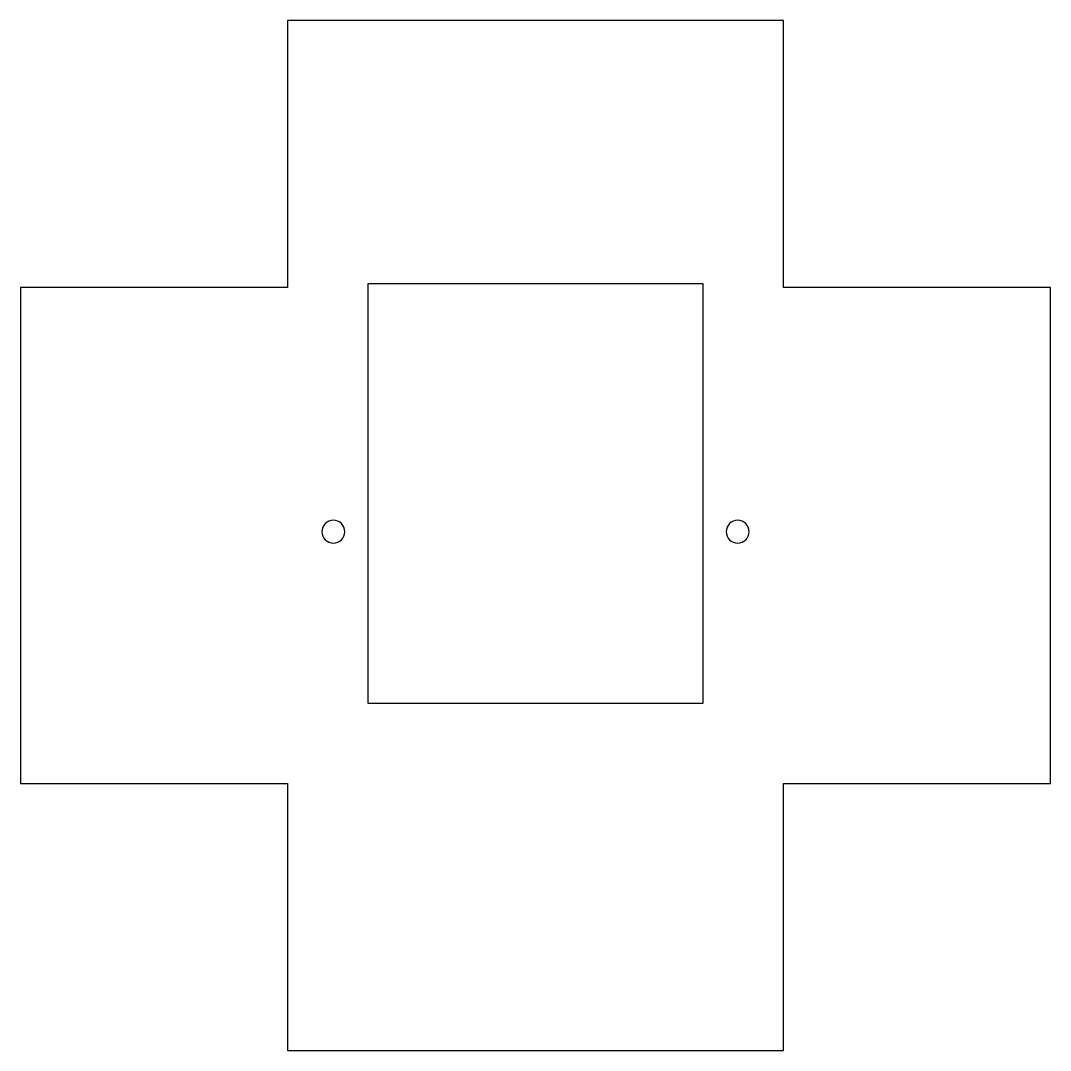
# Model space of a CAD drawing. Extents: x 0 to 135, y 0 to 135.
import ezdxf

# ---------------------------------------------------------------- set-up
doc = ezdxf.new("R2010")
doc.units = 0
doc.layers.add('CAMADA_1', color=18, linetype='CONTINUOUS')

msp = doc.modelspace()

# ---------------------------------------------------------------- linework, layer by layer
at = {"layer": 'CAMADA_1'}
for points in [[(35, 35), (35, 0), (100, 0), (100, 35), (135, 35), (135, 100), (100, 100), (100, 135), (35, 135), (35, 100), (0, 100), (0, 35)], [(45.5, 45.5), (89.5, 45.5), (89.5, 100.5), (45.5, 100.5)]]:
    msp.add_lwpolyline(points, close=True, dxfattribs=at)
for points in [[(41, 69.5, 0.414214), (39.5, 68, 0.414214), (41, 66.5, 0.414214), (42.5, 68, 0.414214)], [(94, 69.5, 0.414214), (92.5, 68, 0.414214), (94, 66.5, 0.414214), (95.5, 68, 0.414214)]]:
    msp.add_lwpolyline(points, format="xyb", close=True, dxfattribs=at)

doc.saveas('drawing.dxf')
